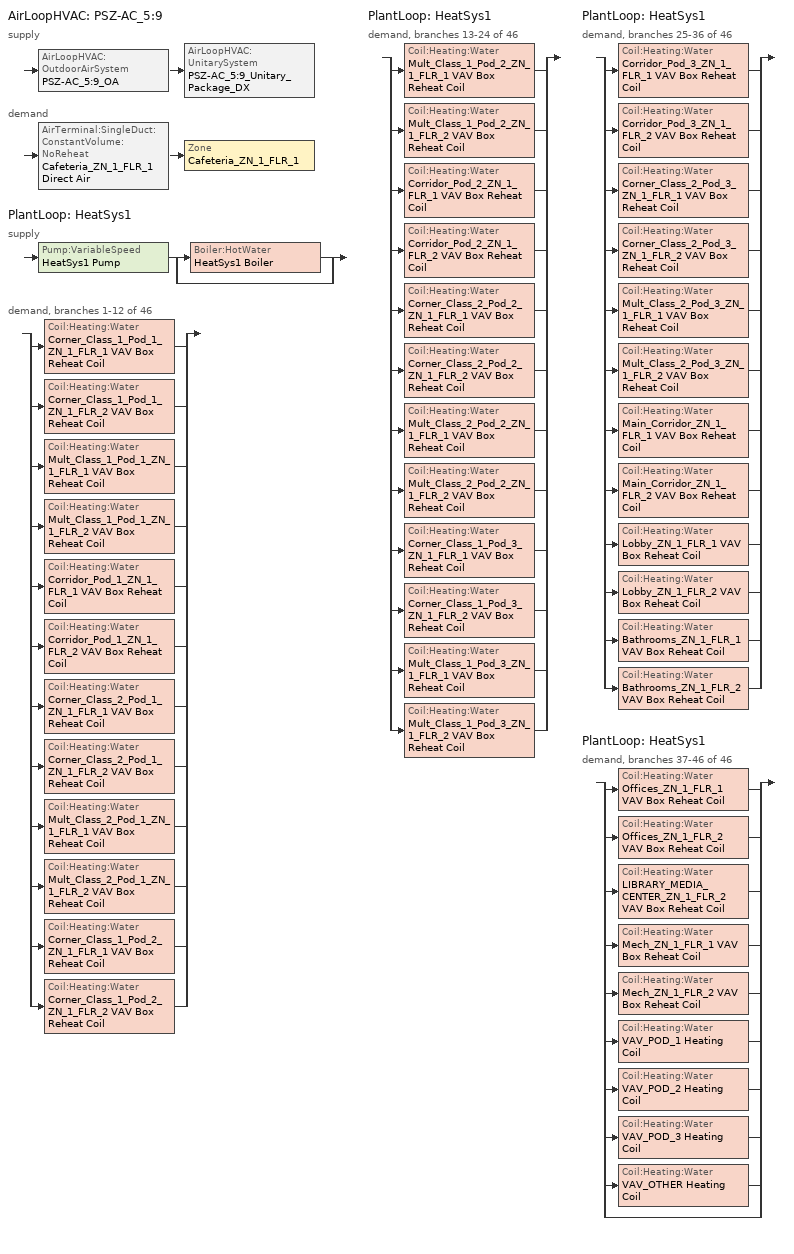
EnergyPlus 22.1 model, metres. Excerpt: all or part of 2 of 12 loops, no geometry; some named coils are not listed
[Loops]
AirLoopHVAC 'PSZ-AC_5:9'
 supply: AirLoopHVAC:OutdoorAirSystem 'PSZ-AC_5:9_OA' > AirLoopHVAC:UnitarySystem 'PSZ-AC_5:9_Unitary_Package_DX'
 demand: AirTerminal:SingleDuct:ConstantVolume:NoReheat 'Cafeteria_ZN_1_FLR_1 Direct Air' > Zone 'Cafeteria_ZN_1_FLR_1'
PlantLoop 'HeatSys1'
 supply: Pump:VariableSpeed 'HeatSys1 Pump' > split
  | Boiler:HotWater 'HeatSys1 Boiler'
  | bypass
 demand, branches 1-12 of 46: split
  | Coil:Heating:Water 'Corner_Class_1_Pod_1_ZN_1_FLR_1 VAV Box Reheat Coil'
  | Coil:Heating:Water 'Corner_Class_1_Pod_1_ZN_1_FLR_2 VAV Box Reheat Coil'
  | Coil:Heating:Water 'Mult_Class_1_Pod_1_ZN_1_FLR_1 VAV Box Reheat Coil'
  | Coil:Heating:Water 'Mult_Class_1_Pod_1_ZN_1_FLR_2 VAV Box Reheat Coil'
  | Coil:Heating:Water 'Corridor_Pod_1_ZN_1_FLR_1 VAV Box Reheat Coil'
  | Coil:Heating:Water 'Corridor_Pod_1_ZN_1_FLR_2 VAV Box Reheat Coil'
  | Coil:Heating:Water 'Corner_Class_2_Pod_1_ZN_1_FLR_1 VAV Box Reheat Coil'
  | Coil:Heating:Water 'Corner_Class_2_Pod_1_ZN_1_FLR_2 VAV Box Reheat Coil'
  | Coil:Heating:Water 'Mult_Class_2_Pod_1_ZN_1_FLR_1 VAV Box Reheat Coil'
  | Coil:Heating:Water 'Mult_Class_2_Pod_1_ZN_1_FLR_2 VAV Box Reheat Coil'
  | Coil:Heating:Water 'Corner_Class_1_Pod_2_ZN_1_FLR_1 VAV Box Reheat Coil'
  | Coil:Heating:Water 'Corner_Class_1_Pod_2_ZN_1_FLR_2 VAV Box Reheat Coil'
PlantLoop 'HeatSys1'
 demand, branches 13-24 of 46: split
  | Coil:Heating:Water 'Mult_Class_1_Pod_2_ZN_1_FLR_1 VAV Box Reheat Coil'
  | Coil:Heating:Water 'Mult_Class_1_Pod_2_ZN_1_FLR_2 VAV Box Reheat Coil'
  | Coil:Heating:Water 'Corridor_Pod_2_ZN_1_FLR_1 VAV Box Reheat Coil'
  | Coil:Heating:Water 'Corridor_Pod_2_ZN_1_FLR_2 VAV Box Reheat Coil'
  | Coil:Heating:Water 'Corner_Class_2_Pod_2_ZN_1_FLR_1 VAV Box Reheat Coil'
  | Coil:Heating:Water 'Corner_Class_2_Pod_2_ZN_1_FLR_2 VAV Box Reheat Coil'
  | Coil:Heating:Water 'Mult_Class_2_Pod_2_ZN_1_FLR_1 VAV Box Reheat Coil'
  | Coil:Heating:Water 'Mult_Class_2_Pod_2_ZN_1_FLR_2 VAV Box Reheat Coil'
  | Coil:Heating:Water 'Corner_Class_1_Pod_3_ZN_1_FLR_1 VAV Box Reheat Coil'
  | Coil:Heating:Water 'Corner_Class_1_Pod_3_ZN_1_FLR_2 VAV Box Reheat Coil'
  | Coil:Heating:Water 'Mult_Class_1_Pod_3_ZN_1_FLR_1 VAV Box Reheat Coil'
  | Coil:Heating:Water 'Mult_Class_1_Pod_3_ZN_1_FLR_2 VAV Box Reheat Coil'
PlantLoop 'HeatSys1'
 demand, branches 25-36 of 46: split
  | Coil:Heating:Water 'Corridor_Pod_3_ZN_1_FLR_1 VAV Box Reheat Coil'
  | Coil:Heating:Water 'Corridor_Pod_3_ZN_1_FLR_2 VAV Box Reheat Coil'
  | Coil:Heating:Water 'Corner_Class_2_Pod_3_ZN_1_FLR_1 VAV Box Reheat Coil'
  | Coil:Heating:Water 'Corner_Class_2_Pod_3_ZN_1_FLR_2 VAV Box Reheat Coil'
  | Coil:Heating:Water 'Mult_Class_2_Pod_3_ZN_1_FLR_1 VAV Box Reheat Coil'
  | Coil:Heating:Water 'Mult_Class_2_Pod_3_ZN_1_FLR_2 VAV Box Reheat Coil'
  | Coil:Heating:Water 'Main_Corridor_ZN_1_FLR_1 VAV Box Reheat Coil'
  | Coil:Heating:Water 'Main_Corridor_ZN_1_FLR_2 VAV Box Reheat Coil'
  | Coil:Heating:Water 'Lobby_ZN_1_FLR_1 VAV Box Reheat Coil'
  | Coil:Heating:Water 'Lobby_ZN_1_FLR_2 VAV Box Reheat Coil'
  | Coil:Heating:Water 'Bathrooms_ZN_1_FLR_1 VAV Box Reheat Coil'
  | Coil:Heating:Water 'Bathrooms_ZN_1_FLR_2 VAV Box Reheat Coil'
PlantLoop 'HeatSys1'
 demand, branches 37-46 of 46: split
  | Coil:Heating:Water 'Offices_ZN_1_FLR_1 VAV Box Reheat Coil'
  | Coil:Heating:Water 'Offices_ZN_1_FLR_2 VAV Box Reheat Coil'
  | Coil:Heating:Water 'LIBRARY_MEDIA_CENTER_ZN_1_FLR_2 VAV Box Reheat Coil'
  | Coil:Heating:Water 'Mech_ZN_1_FLR_1 VAV Box Reheat Coil'
  | Coil:Heating:Water 'Mech_ZN_1_FLR_2 VAV Box Reheat Coil'
  | Coil:Heating:Water 'VAV_POD_1 Heating Coil'
  | Coil:Heating:Water 'VAV_POD_2 Heating Coil'
  | Coil:Heating:Water 'VAV_POD_3 Heating Coil'
  | Coil:Heating:Water 'VAV_OTHER Heating Coil'
  | bypass
[EnergyManagementSystem:Sensor]
Name | Output:Variable or Output:Meter Index Key | Output:Variable or Output:Meter
Cafeteria_ZN_1_FLR_1_LSr | Cafeteria_ZN_1_FLR_1 | Zone Lights Electricity Rate
Cafeteria_ZN_1_FLR_1_OSr | Cafeteria_ZN_1_FLR_1 | People Occupant Count
BoilerPLR | HeatSys1 Boiler | Boiler Part Load Ratio
[EnergyManagementSystem:InternalVariable]
Cafeteria_ZN_1_FLR_1_Area: Internal Data Index Key=Cafeteria_ZN_1_FLR_1; Internal Data Type=Zone Floor Area
[EnergyManagementSystem:Actuator] Actuated Component Type=Lights; Actuated Component Control Type=Electricity Rate
Name | Actuated Component Unique
mCl1_Pod_3_ZN_1_FLR_1_LAr | Mult_Class_1_Pod_3_ZN_1_FLR_1_lights
cPOD3_ZN_1_FLR_1_LAr | Corridor_Pod_3_ZN_1_FLR_1_lights
cCL2_Pod_3_ZN_1_FLR_1_LAr | Corner_Class_2_Pod_3_ZN_1_FLR_1_lights
mCl2_Pod_3_ZN_1_FLR_1_LAr | Mult_Class_2_Pod_3_ZN_1_FLR_1_lights
AUX_GYM_ZN_1_FLR_1_LAr | AUX_GYM_ZN_1_FLR_1_lights
AUDITORIUM_ZN_1_FLR_1_LAr | AUDITORIUM_ZN_1_FLR_1_lights
Main_Corridor_ZN_1_FLR_1_LAr | Main_Corridor_ZN_1_FLR_1_lights
Lobby_ZN_1_FLR_1_LAr | Lobby_ZN_1_FLR_1_lights
Mech_ZN_1_FLR_1_LAr | Mech_ZN_1_FLR_1_lights
BATHROOMS_ZN_1_FLR_1_LAr | BATHROOMS_ZN_1_FLR_1_lights
Offices_ZN_1_FLR_1_LAr | Offices_ZN_1_FLR_1_lights
Gym_ZN_1_FLR_1_LAr | Gym_ZN_1_FLR_1_lights
Kitchen_ZN_1_FLR_1_LAr | Kitchen_ZN_1_FLR_1_lights
Cafeteria_ZN_1_FLR_1_LAr | Cafeteria_ZN_1_FLR_1_lights
cCL1_Pod_1_ZN_1_FLR_2_LAr | Corner_Class_1_Pod_1_ZN_1_FLR_2_lights
mCl1_Pod_1_ZN_1_FLR_2_LAr | Mult_Class_1_Pod_1_ZN_1_FLR_2_lights
cPOD1_ZN_1_FLR_2_LAr | Corridor_Pod_1_ZN_1_FLR_2_lights
cCL2_Pod_1_ZN_1_FLR_2_LAr | Corner_Class_2_Pod_1_ZN_1_FLR_2_lights
mCl2_Pod_1_ZN_1_FLR_2_LAr | Mult_Class_2_Pod_1_ZN_1_FLR_2_lights
cCL1_Pod_2_ZN_1_FLR_2_LAr | Corner_Class_1_Pod_2_ZN_1_FLR_2_lights
mCl1_Pod_2_ZN_1_FLR_2_LAr | Mult_Class_1_Pod_2_ZN_1_FLR_2_lights
cPOD2_ZN_1_FLR_2_LAr | Corridor_Pod_2_ZN_1_FLR_2_lights
cCL2_Pod_2_ZN_1_FLR_2_LAr | Corner_Class_2_Pod_2_ZN_1_FLR_2_lights
mCl2_Pod_2_ZN_1_FLR_2_LAr | Mult_Class_2_Pod_2_ZN_1_FLR_2_lights
cCL1_Pod_3_ZN_1_FLR_2_LAr | Corner_Class_1_Pod_3_ZN_1_FLR_2_lights
mCl1_Pod_3_ZN_1_FLR_2_LAr | Mult_Class_1_Pod_3_ZN_1_FLR_2_lights
cPOD3_ZN_1_FLR_2_LAr | Corridor_Pod_3_ZN_1_FLR_2_lights
cCL2_Pod_3_ZN_1_FLR_2_LAr | Corner_Class_2_Pod_3_ZN_1_FLR_2_lights
mCl2_Pod_3_ZN_1_FLR_2_LAr | Mult_Class_2_Pod_3_ZN_1_FLR_2_lights
Main_Corridor_ZN_1_FLR_2_LAr | Main_Corridor_ZN_1_FLR_2_lights
Lobby_ZN_1_FLR_2_LAr | Lobby_ZN_1_FLR_2_lights
[DesignSpecification:ZoneAirDistribution]
CM DSZAD Building: Zone Air Distribution Effectiveness in Cooling Mode=1; Zone Air Distribution Effectiveness in Heating Mode=1
[Sizing:Plant]
HeatSys1: Loop Type=Heating; Design Loop Exit Temperature {C}=60; Loop Design Temperature Difference {deltaC}=11.11
[Pump:VariableSpeed]
HeatSys1 Pump: AUTOSIZE, 180705.7, AUTOSIZE, 0.909, 0, 0, 3.2485, -4.7443, 2.5295, Intermittent, 1.4999
[Boiler:HotWater]
HeatSys1 Boiler: Fuel Type=NaturalGas; Nominal Capacity {W}=696056; Nominal Thermal Efficiency=0.945; Efficiency Curve Temperature Evaluation Variable=EnteringBoiler; Normalized Boiler Efficiency Curve=CondensingBoiler_Perf_One_Boiler; Design Water Flow Rate {m3/s}=AUTOSIZE; Minimum Part Load Ratio=0; Maximum Part Load Ratio=1.2; Optimum Part Load Ratio=1; Water Outlet Upper Temperature Limit {C}=95; Boiler Flow Mode=LeavingSetpointModulated; Parasitic Electric Load {W}=0; Sizing Factor=1
[SetpointManager:ReturnTemperature:HotWater]
HeatSys1 Loop Setpoint Manager: Minimum Supply Temperature Setpoint {C}=10; Maximum Supply Temperature Setpoint {C}=60; Return Temperature Setpoint Input Type=Constant; Return Temperature Setpoint Constant Value {C}=48.89
[PlantLoop]
HeatSys1: Fluid Type=Water; Plant Equipment Operation Scheme=HeatSys1 Loop Operation Scheme List; Maximum Loop Temperature {C}=100; Minimum Loop Temperature {C}=10; Maximum Loop Flow Rate {m3/s}=AUTOSIZE; Minimum Loop Flow Rate {m3/s}=0; Plant Loop Volume {m3}=AUTOSIZE; Load Distribution Scheme=Optimal
[PlantEquipmentList]
HeatSys1 Equipment List: HeatSys1 Boiler
[PlantEquipmentOperation:HeatingLoad]
HeatSys1 Operation Scheme: Load Range 1 Lower Limit {W}=0; Load Range 1 Upper Limit {W}=1000000000000000; Range 1 Equipment List=HeatSys1 Equipment List
[PlantEquipmentOperationSchemes]
HeatSys1 Loop Operation Scheme List: Control Scheme 1=HeatSys1 Operation Scheme; Control Scheme 1 Schedule=PlantOnSched
[Sizing:System]
PSZ-AC_5:9: Type of Load to Size On=Sensible; Design Outdoor Air Flow Rate {m3/s}=AUTOSIZE; Central Heating Maximum System Air Flow Ratio=1; Preheat Design Temperature {C}=7; Preheat Design Humidity Ratio {kgWater/kgDryAir}=0.008; Precool Design Temperature {C}=12.8; Precool Design Humidity Ratio {kgWater/kgDryAir}=0.008; Central Cooling Design Supply Air Temperature {C}=12.8; Central Heating Design Supply Air Temperature {C}=40; Type of Zone Sum to Use=Coincident; 100% Outdoor Air in Cooling=No; 100% Outdoor Air in Heating=No; Central Cooling Design Supply Air Humidity Ratio {kgWater/kgDryAir}=0.007; Central Heating Design Supply Air Humidity Ratio {kgWater/kgDryAir}=0.008; Cooling Supply Air Flow Rate Method=DesignDay; Cooling Supply Air Flow Rate {m3/s}=0; Heating Supply Air Flow Rate Method=DesignDay; Heating Supply Air Flow Rate {m3/s}=0; System Outdoor Air Method=ZoneSum; Zone Maximum Outdoor Air Fraction=1; Cooling Design Capacity Method=CoolingDesignCapacity; Cooling Design Capacity {W}=autosize; Heating Design Capacity Method=HeatingDesignCapacity; Heating Design Capacity {W}=autosize; Central Cooling Capacity Control Method=OnOff
[AirLoopHVAC]
PSZ-AC_5:9: Design Supply Air Flow Rate {m3/s}=AUTOSIZE
[SetpointManager:MixedAir] Control Variable=Temperature
Name | Setpoint Node or NodeList
PSZ-AC_5:9_OAMixed Air Temp Manager | PSZ-AC_5:9 Mixed Air Outlet
PSZ-AC_5:9_CoolC SAT Manager | PSZ-AC_5:9 Cooling Coil Outlet
PSZ-AC_5:9_HeatC MixedAir Manager | PSZ-AC_5:9 Heating Coil Outlet
[Controller:OutdoorAir]
PSZ-AC_5:9_OA_Controller: Minimum Outdoor Air Flow Rate {m3/s}=0; Maximum Outdoor Air Flow Rate {m3/s}=AUTOSIZE; Economizer Control Type=DifferentialDryBulb; Economizer Control Action Type=ModulateFlow; Lockout Type=LockoutWithHeating; Minimum Limit Type=FixedMinimum; Minimum Outdoor Air Schedule=MinOA_MotorizedDamper_Sched; Mechanical Ventilation Controller=Cafeteria_ZN_1_FLR_1_DCV
[Controller:MechanicalVentilation]
Cafeteria_ZN_1_FLR_1_DCV: Availability Schedule=MinOA_MotorizedDamper_Sched; Demand Controlled Ventilation=Yes; System Outdoor Air Method=ZoneSum; Zone 1=Cafeteria_ZN_1_FLR_1; Design Specification Outdoor Air Object=SZ DSOA Cafeteria_ZN_1_FLR_1; Design Specification Zone Air Distribution Object=CM DSZAD Building
[Coil:Heating:Water] Availability Schedule=Always_On; U-Factor Times Area Value {W/K}=AUTOSIZE; Maximum Water Flow Rate {m3/s}=AUTOSIZE; Performance Input Method=UFactorTimesAreaAndDesignWaterFlowRate; Rated Capacity {W}=AUTOSIZE; Rated Inlet Water Temperature {C}=60; Rated Inlet Air Temperature {C}=12.8; Rated Outlet Water Temperature {C}=48.89; Rated Outlet Air Temperature {C}=40
Corner_Class_1_Pod_1_ZN_1_FLR_1 VAV Box Reheat Coil; Corner_Class_1_Pod_1_ZN_1_FLR_2 VAV Box Reheat Coil; Mult_Class_1_Pod_1_ZN_1_FLR_1 VAV Box Reheat Coil; Mult_Class_1_Pod_1_ZN_1_FLR_2 VAV Box Reheat Coil; Corridor_Pod_1_ZN_1_FLR_1 VAV Box Reheat Coil; Corridor_Pod_1_ZN_1_FLR_2 VAV Box Reheat Coil; Corner_Class_2_Pod_1_ZN_1_FLR_1 VAV Box Reheat Coil; Corner_Class_2_Pod_1_ZN_1_FLR_2 VAV Box Reheat Coil; Mult_Class_2_Pod_1_ZN_1_FLR_1 VAV Box Reheat Coil; Mult_Class_2_Pod_1_ZN_1_FLR_2 VAV Box Reheat Coil; Corner_Class_1_Pod_2_ZN_1_FLR_1 VAV Box Reheat Coil; Corner_Class_1_Pod_2_ZN_1_FLR_2 VAV Box Reheat Coil; Mult_Class_1_Pod_2_ZN_1_FLR_1 VAV Box Reheat Coil; Mult_Class_1_Pod_2_ZN_1_FLR_2 VAV Box Reheat Coil; Corridor_Pod_2_ZN_1_FLR_1 VAV Box Reheat Coil; Corridor_Pod_2_ZN_1_FLR_2 VAV Box Reheat Coil; Corner_Class_2_Pod_2_ZN_1_FLR_1 VAV Box Reheat Coil; Corner_Class_2_Pod_2_ZN_1_FLR_2 VAV Box Reheat Coil; Mult_Class_2_Pod_2_ZN_1_FLR_1 VAV Box Reheat Coil; Mult_Class_2_Pod_2_ZN_1_FLR_2 VAV Box Reheat Coil; Corner_Class_1_Pod_3_ZN_1_FLR_1 VAV Box Reheat Coil; Corner_Class_1_Pod_3_ZN_1_FLR_2 VAV Box Reheat Coil; Mult_Class_1_Pod_3_ZN_1_FLR_1 VAV Box Reheat Coil; Mult_Class_1_Pod_3_ZN_1_FLR_2 VAV Box Reheat Coil; Corridor_Pod_3_ZN_1_FLR_1 VAV Box Reheat Coil; Corridor_Pod_3_ZN_1_FLR_2 VAV Box Reheat Coil; Corner_Class_2_Pod_3_ZN_1_FLR_1 VAV Box Reheat Coil; Corner_Class_2_Pod_3_ZN_1_FLR_2 VAV Box Reheat Coil; Mult_Class_2_Pod_3_ZN_1_FLR_1 VAV Box Reheat Coil; Mult_Class_2_Pod_3_ZN_1_FLR_2 VAV Box Reheat Coil; Main_Corridor_ZN_1_FLR_1 VAV Box Reheat Coil; Main_Corridor_ZN_1_FLR_2 VAV Box Reheat Coil; Lobby_ZN_1_FLR_1 VAV Box Reheat Coil; Lobby_ZN_1_FLR_2 VAV Box Reheat Coil; Bathrooms_ZN_1_FLR_1 VAV Box Reheat Coil; Bathrooms_ZN_1_FLR_2 VAV Box Reheat Coil; Offices_ZN_1_FLR_1 VAV Box Reheat Coil; Offices_ZN_1_FLR_2 VAV Box Reheat Coil; LIBRARY_MEDIA_CENTER_ZN_1_FLR_2 VAV Box Reheat Coil; Mech_ZN_1_FLR_1 VAV Box Reheat Coil; Mech_ZN_1_FLR_2 VAV Box Reheat Coil
[Sizing:Zone]
Cafeteria_ZN_1_FLR_1: Zone Cooling Design Supply Air Temperature Input Method=SupplyAirTemperature; Zone Cooling Design Supply Air Temperature {C}=12.8; Zone Heating Design Supply Air Temperature Input Method=SupplyAirTemperature; Zone Heating Design Supply Air Temperature {C}=40; Zone Cooling Design Supply Air Humidity Ratio {kg-H2O/kg-air}=0.007; Zone Heating Design Supply Air Humidity Ratio {kgWater/kgDryAir}=0.008; Design Specification Outdoor Air Object=SZ DSOA Cafeteria_ZN_1_FLR_1; Cooling Design Air Flow Method=DesignDay; Cooling Design Air Flow Rate {m3/s}=0; Cooling Minimum Air Flow Fraction=0; Heating Design Air Flow Method=DesignDay; Heating Design Air Flow Rate {m3/s}=0
[DesignSpecification:OutdoorAir]
SZ DSOA Cafeteria_ZN_1_FLR_1: Outdoor Air Method=Sum; Outdoor Air Flow per Person {m3/s-person}=0.00353961; Outdoor Air Flow per Zone Floor Area {m3/s-m2}=0.000914399
[ZoneControl:Thermostat]
Cafeteria_ZN_1_FLR_1 Thermostat: Zone or ZoneList=Cafeteria_ZN_1_FLR_1; Control Type Schedule=Dual Zone Control Type Sched; Control 1=Cafeteria_ZN_1_FLR_1 Dual SP Control
[ThermostatSetpoint:DualSetpoint]
Cafeteria_ZN_1_FLR_1 Dual SP Control: Heating Setpoint Temperature Schedule=HTGSETP_SCH_YES_OPTIMUM; Cooling Setpoint Temperature Schedule=CLGSETP_SCH_YES_OPTIMUM
[Zone equipment]
Cafeteria_ZN_1_FLR_1: Cafeteria_ZN_1_FLR_1 Direct Air
[Coil:Cooling:DX:MultiSpeed]
PSZ-AC_5:9 Cooling Coil: Availability Schedule=Always_On; Condenser Type=AirCooled; Apply Part Load Fraction to Speeds Greater than 1=No; Apply Latent Degradation to Speeds Greater than 1=No; Maximum Outdoor Dry-Bulb Temperature for Crankcase Heater Operation {C}=10; Basin Heater Setpoint Temperature {C}=2; Fuel Type=Electricity; Number of Speeds=2; Speed 1 Gross Rated Total Cooling Capacity {W}=54472.33; Speed 1 Gross Rated Sensible Heat Ratio=0.77653; Speed 1 Gross Rated Cooling COP {W/W}=3.56925; Speed 1 Rated Air Flow Rate {m3/s}=3.63419; Speed 1 Rated Evaporator Fan Power Per Volume Flow Rate {W/(m3/s)}=0; Speed 1 Total Cooling Capacity Function of Temperature Curve=LgDX_CapFT; Speed 1 Total Cooling Capacity Function of Flow Fraction Curve=LgDX_CapFF; Speed 1 Energy Input Ratio Function of Temperature Curve=LgDX_EIRFT; Speed 1 Energy Input Ratio Function of Flow Fraction Curve=LgDX_EIRFF; Speed 1 Part Load Fraction Correlation Curve=LgDX_PLR; Speed 1 Rated Waste Heat Fraction of Power Input=0.2; Speed 1 Evaporative Condenser Effectiveness=0.9; Speed 2 Gross Rated Total Cooling Capacity {W}=108945; Speed 2 Gross Rated Sensible Heat Ratio=0.77653; Speed 2 Gross Rated Cooling COP {W/W}=3.56925; Speed 2 Rated Air Flow Rate {m3/s}=5.45129; Speed 2 Rated Evaporator Fan Power Per Volume Flow Rate {W/(m3/s)}=0; Speed 2 Total Cooling Capacity Function of Temperature Curve=LgDX_CapFT; Speed 2 Total Cooling Capacity Function of Flow Fraction Curve=LgDX_CapFF; Speed 2 Energy Input Ratio Function of Temperature Curve=LgDX_EIRFT; Speed 2 Energy Input Ratio Function of Flow Fraction Curve=LgDX_EIRFF; Speed 2 Part Load Fraction Correlation Curve=LgDX_PLR; Speed 2 Rated Waste Heat Fraction of Power Input=0.2; Speed 2 Evaporative Condenser Effectiveness=0.9
[Coil:Heating:Fuel]
PSZ-AC_5:9 Heating Coil: Availability Schedule=Always_On; Fuel Type=NaturalGas; Burner Efficiency=0.8505; Nominal Capacity {W}=AUTOSIZE; Parasitic Electric Load {W}=0; Parasitic Fuel Load {W}=0
[AirTerminal:SingleDuct:ConstantVolume:NoReheat]
Cafeteria_ZN_1_FLR_1 Direct Air: Availability Schedule=Always_On; Maximum Air Flow Rate {m3/s}=AUTOSIZE
[Fan:SystemModel]
PSZ-AC_5:9_addAQ_Unitary_Package_fan: HVACOperationSchd, autosize, Discrete, 1, 1018.41, 0.924, 1, AUTOSIZE, TotalEfficiencyAndPressure, 0.6006, 1018.41, 2, 0.66, 0.4, 1, 1
[AirLoopHVAC:UnitarySystem]
PSZ-AC_5:9_Unitary_Package_DX: Control Type=Load; Controlling Zone or Thermostat Location=Cafeteria_ZN_1_FLR_1; Dehumidification Control Type=None; Availability Schedule=Always_On; Supply Fan=PSZ-AC_5:9_addAQ_Unitary_Package_fan; Fan Placement=DrawThrough; Supply Air Fan Operating Mode Schedule=HVACOperationSchd; Heating Coil=PSZ-AC_5:9 Heating Coil; DX Heating Coil Sizing Ratio=1; Cooling Coil=PSZ-AC_5:9 Cooling Coil; Use DOAS DX Cooling Coil=No; Minimum Supply Air Temperature {C}=2; Latent Load Control=SensibleOnlyLoadControl; Cooling Supply Air Flow Rate Method=SupplyAirFlowRate; Cooling Supply Air Flow Rate {m3/s}=AUTOSIZE; Heating Supply Air Flow Rate Method=SupplyAirFlowRate; Heating Supply Air Flow Rate {m3/s}=AUTOSIZE; No Load Supply Air Flow Rate Method=SupplyAirFlowRate; No Load Supply Air Flow Rate {m3/s}=AUTOSIZE; Maximum Supply Air Temperature {C}=AUTOSIZE; Design Specification Multispeed Object=PSZ-AC_5:9_Unitary_Package_DX_Perf
[UnitarySystemPerformance:Multispeed]
PSZ-AC_5:9_Unitary_Package_DX_Perf: 2, 2, No, 0.66, 0.66, 0.66, 1, 1
[SetpointManager:SingleZone:Heating]
SupAirTemp MngrCafeteria_ZN_1_FLR_1 - Htg: Control Variable=Temperature; Minimum Supply Air Temperature {C}=10; Maximum Supply Air Temperature {C}=50; Control Zone=Cafeteria_ZN_1_FLR_1; Setpoint Node or NodeList=PSZ-AC_5:9 Supply Equipment Outlet Node
[SetpointManager:SingleZone:Cooling]
SupAirTemp MngrCafeteria_ZN_1_FLR_1 - Clg: Control Variable=Temperature; Minimum Supply Air Temperature {C}=10; Maximum Supply Air Temperature {C}=50; Control Zone=Cafeteria_ZN_1_FLR_1; Setpoint Node or NodeList=PSZ-AC_5:9 Zone Equipment Inlet Node
[Schedule:Compact]
ALWAYS_ON; PlantOnSched: Through: 12/31, For: AllDays, Until: 24:00, 1
Dual Zone Control Type Sched: Through: 12/31, For: AllDays, Until: 24:00, 4
HVACOperationSchd: Through: 12/31, For: Weekdays SummerDesignDay WinterDesignDay, Until: 07:00, 0, Until: 21:00, 1, Until: 24:00, 0, For: WeekEnds Holidays AllOtherDays, Until: 24:00, 0
HTGSETP_SCH_YES_OPTIMUM: Through: 12/31, For: SummerDesignDay, Until: 24:00, 15.6, For: WinterDesignDay, Until: 24:00, 21, For: Weekdays, Until: 06:00, 15.6, Until: 07:00, 17.8, Until: 08:00, 20, Until: 21:00, 21, Until: 24:00, 15.6, For: WeekEnds Holidays AllOtherDays, Until: 24:00, 15.6
CLGSETP_SCH_YES_OPTIMUM: Through: 12/31, For: SummerDesignDay, Until: 24:00, 24, For: WinterDesignDay, Until: 24:00, 29.44, For: Weekdays, Until: 06:00, 29.44, Until: 07:00, 27.8, Until: 08:00, 25.6, Until: 21:00, 24, Until: 24:00, 29.44, For: WeekEnds Holidays AllOtherDays, Until: 24:00, 29.44
MinOA_MotorizedDamper_Sched: Through: 12/31, For: Weekdays SummerDesignDay WinterDesignDay, Until: 08:00, 0, Until: 21:00, 1, Until: 24:00, 0, For: WeekEnds Holidays AllOtherDays, Until: 24:00, 0
[Curve:Quadratic]
Name | Coefficient1 Constant | Coefficient2 x | Coefficient3 x**2 | Minimum Value of x | Maximum Value of x
LgDX_CapFF | 0.77136 | 0.34053 | -0.11088 | 0.75918 | 1.13877
LgDX_EIRFF | 1.2055 | -0.32953 | 0.12308 | 0.75918 | 1.13877
LgDX_PLR | 0.771 | 0.229 | 0 | 0 | 1
[Curve:Biquadratic] Minimum Value of x=17; Maximum Value of x=22; Minimum Value of y=29; Maximum Value of y=46
Name | Coefficient1 Constant | Coefficient2 x | Coefficient3 x**2 | Coefficient4 y | Coefficient5 y**2 | Coefficient6 x*y
LgDX_CapFT | 0.42415 | 0.04426 | -0.00042 | 0.00333 | -0.00008 | -0.00021
LgDX_EIRFT | 1.23649 | -0.02431 | 0.00057 | -0.01434 | 0.00063 | -0.00038
[Curve:Bicubic]
CondensingBoiler_Perf_One_Boiler: Coefficient1 Constant=0.946581; Coefficient2 x=0.022541; Coefficient3 x**2=-3.1E-15; Coefficient4 y=0.00904; Coefficient5 y**2=-0.00029; Coefficient6 x*y=-0.00176; Coefficient7 x**3=-0.03203; Coefficient8 y**3=2.15E-06; Coefficient9 x**2*y=0.000827; Coefficient10 x*y**2=1.40464e-05; Minimum Value of x=0; Maximum Value of x=1; Minimum Value of y=21.1; Maximum Value of y=71; Input Unit Type for X=Dimensionless; Input Unit Type for Y=Dimensionless; Output Unit Type=Dimensionless
